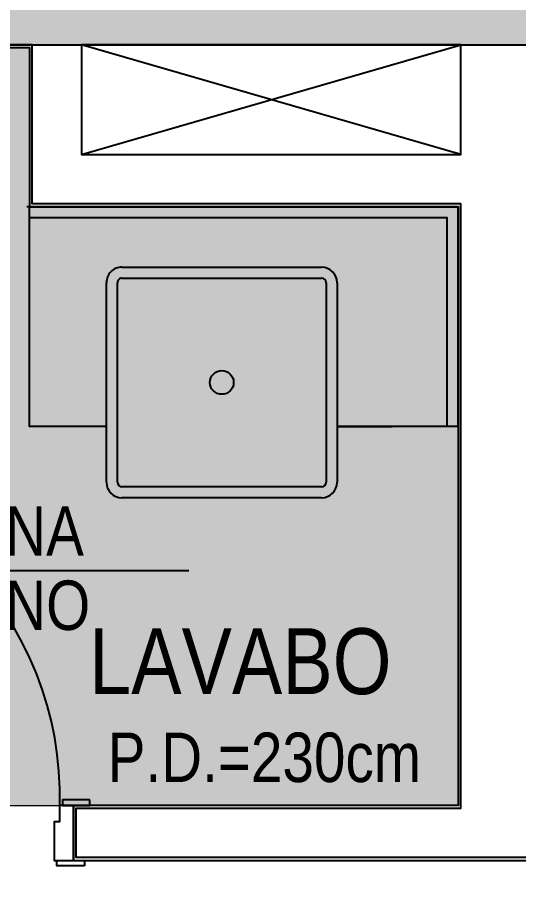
# Model space of a CAD drawing. Header units: metres. Extents: x -40 to 570, y -25 to 184.
# Drawn here: x 68.533 to 69.445, y -4.797 to -3.22 of the extents above; entities that cross this region are included whole.
import ezdxf
from ezdxf.enums import TextEntityAlignment as Align

# ---------------------------------------------------------------- set-up
doc = ezdxf.new("R2010")
doc.units = ezdxf.units.M
doc.linetypes.add('DUPLEX SUPERIOR$0$DASHEDX2', pattern=[1.5, 1, -0.5])
for name, color, linetype in [('ARQ-DIM', 2, 'Continuous'), ('ARQ-SIM', 1, 'Continuous'), ('ARQ-TXT', 2, 'Continuous'), ('DUPLEX SUPERIOR$0$4', 2, 'Continuous'), ('DUPLEX SUPERIOR$0$5', 232, 'Continuous'), ('DUPLEX SUPERIOR$0$ARQ-ALV ACAB', 4, 'Continuous'), ('DUPLEX SUPERIOR$0$ARQ-ALV OSSO', 5, 'Continuous'), ('DUPLEX SUPERIOR$0$ARQ-CAX @ 1', 1, 'Continuous'), ('DUPLEX SUPERIOR$0$ARQ-HID', 7, 'Continuous'), ('DUPLEX SUPERIOR$0$ARQ-PRJ', 7, 'DUPLEX SUPERIOR$0$DASHEDX2'), ('DUPLEX SUPERIOR$0$ARQ-SIM', 1, 'Continuous')]:
    doc.layers.add(name, color=color, linetype=linetype)
doc.layers.add('DUPLEX SUPERIOR$0$ARQ-FORRO', color=9, linetype='Continuous', lineweight=5)
doc.styles.add('Adesa', font='ARIALN.TTF')
doc.styles.add('M50', font='ARIALN.TTF', dxfattribs={"height": 0.15})

# ---------------------------------------------------------------- blocks, each defined once
blk = doc.blocks.new('DUPLEX SUPERIOR$0$ARQ-HID-CUBA Q')
for points in [[(-0.1816, 0), (0.1816, 0)], [(-0.1816, -0.11), (0.1816, -0.11)], [(-0.21, -0.5016), (-0.21, -0.1384)], [(-0.19, -0.5016), (-0.19, -0.1384)], [(-0.1816, -0.13), (0.1816, -0.13)], [(0.19, -0.1384), (0.19, -0.5016)], [(0.21, -0.1384), (0.21, -0.5016)], [(-0.21, -0.4), (-0.31, -0.4)], [(0.21, -0.4), (0.31, -0.4)], [(0.1816, -0.51), (-0.1816, -0.51)], [(0.1816, -0.53), (-0.1816, -0.53)], [(0.1816, -0.53), (-0.1816, -0.53)]]:
    blk.add_lwpolyline(points)
blk.add_circle((0, -0.32), 0.0216)
for centre, radius, start, end in [((-0.1816, -0.1384), 0.0284, 90, 180), ((0.1816, -0.1384), 0.0284, 0, 90), ((-0.1816, -0.1384), 0.0084, 90, 180), ((0.1816, -0.1384), 0.0084, 0, 90), ((-0.1816, -0.5016), 0.0284, 180, 270), ((-0.1816, -0.5016), 0.0084, 180, 270), ((0.1816, -0.5016), 0.0284, 270, 0), ((0.1816, -0.5016), 0.0084, 270, 0)]:
    blk.add_arc(centre, radius, start, end)
blk = doc.blocks.new('*U1075')
for points in [[(0, 0), (0, 0.62), (0.03, 0.62), (0.03, 0)], [(-0.055, 0.01), (-0.005, 0.01), (-0.005, 0), (-0.055, 0)], [(0.675, 0.01), (0.625, 0.01), (0.625, 0), (0.675, 0)], [(-0.045, -0.11), (0.005, -0.11), (0.005, -0.1), (-0.045, -0.1)], [(0.665, -0.11), (0.615, -0.11), (0.615, -0.1), (0.665, -0.1)]]:
    blk.add_lwpolyline(points, close=True)
for points in [[(-0.04, 0), (0, 0), (0, -0.03), (0.01, -0.03), (0.01, -0.1), (-0.025, -0.1), (-0.025, 0)], [(0.66, 0), (0.62, 0), (0.62, -0.03), (0.61, -0.03), (0.61, -0.1), (0.645, -0.1), (0.645, 0)]]:
    blk.add_lwpolyline(points)
at = {"layer": 'DUPLEX SUPERIOR$0$ARQ-PRJ'}
blk.add_arc((0.0179, 0.0179), 0.6024, 358.2986, 91.7014, dxfattribs=at)
blk = doc.blocks.new('DUPLEX SUPERIOR$0$planta duplex inferior tipo 1')
at = {"layer": 'DUPLEX SUPERIOR$0$ARQ-FORRO'}
h = blk.add_hatch(color=256, dxfattribs=at)
h.dxf.hatch_style = 1
h.paths.add_polyline_path([(4.6349, 1.45), (6.055, 1.45), (6.055, 0.3599), (5.2749, 0.3599), (5.2749, 0.0699), (4.6349, 0.0699)])
at = {"layer": 'DUPLEX SUPERIOR$0$ARQ-ALV ACAB'}
blk.add_lwpolyline([(4.4649, 1.575), (4.465, 1.605), (4.635, 1.605), (4.6349, 1.55), (4.6849, 1.55), (4.6849, 1.45), (4.6349, 1.45), (4.6349, 0.0699), (5.2749, 0.0699), (5.2749, 0.3599), (6.055, 0.3599), (6.055, 1.45), (5.3549, 1.45), (5.3549, 1.55), (6.205, 1.55), (6.205, 0.0699)], dxfattribs=at)
at = {"layer": 'DUPLEX SUPERIOR$0$ARQ-ALV OSSO'}
blk.add_line((6.2, 1.545, 0), (5.3949, 1.545), dxfattribs=at)
blk.add_lwpolyline([(5.3949, 1.545), (5.3599, 1.545), (5.3599, 1.455), (6.06, 1.455), (6.06, 0.3549), (5.2799, 0.3549), (5.2799, 0.0649), (4.6299, 0.0649), (4.6299, 1.455), (4.6799, 1.455), (4.6799, 1.545), (4.6299, 1.545)], dxfattribs=at)
blk.add_lwpolyline([(5.3699, 0.0649), (5.3699, 0.2649), (6.06, 0.2649), (6.06, 0.0649)], close=True, dxfattribs=at)
at = {"layer": 'DUPLEX SUPERIOR$0$ARQ-FORRO'}
blk.add_lwpolyline([(4.6349, 1.45), (6.055, 1.45), (6.055, 0.3599), (5.2749, 0.3599), (5.2749, 0.0699), (4.6349, 0.0699)], close=True, dxfattribs=at)
at = {"layer": 'DUPLEX SUPERIOR$0$ARQ-HID'}
for points in [[(6.055, 0.76), (6.055, 0.3599), (5.2699, 0.3599)], [(5.4149, 0.7599), (5.2749, 0.7599), (5.2749, 0.3599), (6.055, 0.3599), (6.055, 0.7599), (5.8349, 0.7599)], [(6.035, 0.7599), (6.035, 0.3799), (5.2749, 0.3799)]]:
    blk.add_lwpolyline(points, dxfattribs=at)
at = {"layer": 'DUPLEX SUPERIOR$0$ARQ-SIM', "elevation": 0}
for points in [[(6.06, 0.2649), (5.3699, 0.0649)], [(5.3699, 0.2649), (6.06, 0.0649)]]:
    blk.add_lwpolyline(points, dxfattribs=at)
at = {"layer": 'DUPLEX SUPERIOR$0$ARQ-CAX @ 1', "xscale": -1, "rotation": 180}
blk.add_blockref('*U1075', (4.7099, 1.45), dxfattribs=at)
at = {"layer": 'DUPLEX SUPERIOR$0$ARQ-HID', "xscale": -1, "rotation": 180}
blk.add_blockref('DUPLEX SUPERIOR$0$ARQ-HID-CUBA Q', (5.6249, 0.3599, 0), dxfattribs=at)
blk = doc.blocks.new('DUPLEX SUPERIOR$0$EST-LO-012-BAR-R00')
at = {"layer": 'DUPLEX SUPERIOR$0$4'}
h = blk.add_hatch(color=8, dxfattribs=at)
h.dxf.hatch_style = 1
h.paths.add_polyline_path([(-1094.500883, 35.997145), (-1113.500883, 35.997145), (-1113.500883, -14.002855), (-1094.500883, -14.002855)])
h.paths.add_polyline_path([(-786.000061, 35.997145), (-805.000061, 35.997145), (-805.000061, -14.002855), (-786.000061, -14.002855)])
h.paths.add_polyline_path([(-980.00031, -99.999277), (-993.00031, -99.999277), (-993.00031, -232), (-1239.500379, -232), (-1239.500379, -245), (-980.00031, -245)])
h.paths.add_polyline_path([(-980.00031, -396.003386), (-1239.500379, -396.003386), (-1239.500379, -409.003386), (-993.00031, -409.003386), (-993.00031, -541.004109), (-980.00031, -541.004109)])
h.paths.add_polyline_path([(-1534.999687, -396.002061), (-1547.999687, -396.002061), (-1547.999687, -566.99002), (-1534.999687, -566.99002), (-1534.999687, -458.002855), (-1532.999904, -458.002855), (-1532.999904, -445.003037), (-1534.999687, -445.003037)])
h.paths.add_polyline_path([(-2548.999343, 77.001566), (-2561.999343, 77.001566), (-2561.999343, -195.998214), (-2399.510997, -195.998214), (-2399.510997, -182.998214), (-2548.999343, -182.998214)], flags=17)
h.paths.add_polyline_path([(-2548.999822, -458.004942), (-2399.510997, -458.004942), (-2399.510997, -445.004942), (-2561.999822, -445.004942), (-2561.999822, -718.004952), (-2548.999822, -718.004952)], flags=17)
h.paths.add_polyline_path([(280.995777, -409.003386), (459.996043, -409.003386), (459.996043, -396.003386), (280.995777, -396.003386)])
h.paths.add_polyline_path([(1014.995404, -718.004952), (1027.995404, -718.004952), (1027.995404, -566.99002), (1014.995404, -566.99002)])
h.paths.add_polyline_path([(865.506331, -458.001482), (1012.995404, -458.001482), (1012.995404, -444.99002), (865.506331, -444.99002)])
h.paths.add_polyline_path([(865.506331, -196.001904), (1012.995156, -196.001904), (1012.995156, -183.00198), (865.506331, -183.00198)])
h.paths.add_polyline_path([(1014.995156, -74.001904), (1027.995156, -74.001904), (1027.995156, 77.000887), (1014.995156, 77.000887)])
h.paths.add_polyline_path([(280.995777, -245), (459.996043, -245), (459.996043, -232.000209), (280.995777, -232.000209)])
h.paths.add_polyline_path([(-57.501936, -245), (0, -245), (0, -225.996934), (-57.501936, -225.996934)])
h.paths.add_polyline_path([(-980.00031, -245), (-801.000061, -245), (-801.000061, -232), (-980.00031, -232)])
h.paths.add_polyline_path([(-980.00031, -409.003177), (-801.000061, -409.003177), (-801.000061, -395.999165), (-980.00031, -395.999165)])
h.paths.add_polyline_path([(-1547.999687, -74.000884), (-1534.999687, -74.000884), (-1534.999687, 77.000932), (-1547.999687, 77.000932)])
h.paths.add_polyline_path([(-1532.999687, -196.000349), (-1385.510847, -196.000349), (-1385.510847, -183.000531), (-1532.999687, -183.000531)])
h.paths.add_polyline_path([(-1547.999904, -718.004976), (-1534.999687, -718.004976), (-1534.999687, -566.99002), (-1547.999904, -566.99002)])
h.paths.add_polyline_path([(-1532.999904, -458.002855), (-1385.510832, -458.002855), (-1385.510832, -445.003037), (-1532.999904, -445.003037)])
h.paths.add_polyline_path([(-1548.000663, -396.002061), (-2253.500545, -396.002061), (-2253.500545, -409.001685), (-2008.001965, -409.001685), (-2008.001965, -540.996579), (-1995.001777, -540.996579), (-1995.001777, -409.00183), (-1548.000663, -409.00183)])
h.paths.add_polyline_path([(1245.999783, -327.001694), (1689.007686, -327.001694), (1689.007686, -314.001694), (1245.999783, -314.001694)])
h.paths.add_polyline_path([(-249.004459, -245.001553), (-236.004459, -245.001553), (-236.004459, -0.001553), (-249.004459, -0.001553)])
h.paths.add_polyline_path([(-1548.000446, -245.001325), (-1548.000446, -232.001024), (-1995.001965, -232.001024), (-1995.001965, -100.000624), (-2008.001965, -100.000624), (-2008.001965, -232.001325), (-2253.500545, -232.001325), (-2253.500545, -245.001325)])
h.paths.add_polyline_path([(-3223.007243, -327.001694), (-2779.99934, -327.001694), (-2779.99934, -314.001694), (-3223.007243, -314.001694)])
h.paths.add_polyline_path([(1015.01125, -327.001694), (1155.51125, -327.001694), (1155.51125, -314.001694), (1015.01125, -314.001694)])
h.paths.add_polyline_path([(-2689.510807, -327.001694), (-2549.010807, -327.001694), (-2549.010807, -314.001694), (-2689.510807, -314.001694)])
h.paths.add_polyline_path([(-3223.007243, -72.001699), (-3208.007243, -72.001699), (-3208.007243, -42.001699), (-3223.007243, -42.001699)])
h.paths.add_polyline_path([(-2962.007243, -72.001699), (-2947.007243, -72.001699), (-2947.007243, -42.001699), (-2962.007243, -42.001699)])
h.paths.add_polyline_path([(1413.007686, -72.001699), (1428.007686, -72.001699), (1428.007686, -42.001699), (1413.007686, -42.001699)])
h.paths.add_polyline_path([(1674.007686, -72.001699), (1689.007686, -72.001699), (1689.007686, -42.001699), (1674.007686, -42.001699)])
h.paths.add_polyline_path([(-3223.007243, -599.001687), (-3208.007243, -599.001687), (-3208.007243, -569.001687), (-3223.007243, -569.001687)])
h.paths.add_polyline_path([(-2962.007243, -599.001687), (-2947.007243, -599.001687), (-2947.007243, -569.001687), (-2962.007243, -569.001687)])
h.paths.add_polyline_path([(1413.007686, -599.001687), (1428.007686, -599.001687), (1428.007686, -569.001687), (1413.007686, -569.001687)])
h.paths.add_polyline_path([(1674.007686, -599.001687), (1689.007686, -599.001687), (1689.007686, -569.001687), (1674.007686, -569.001687)])
edge = h.paths.add_edge_path()
edge.add_line((-2399.510997, -445.004942), (-2561.999822, -445.004942))
edge.add_line((-2561.999822, -445.004942), (-2561.999822, -718.004952))
edge.add_line((-2561.999822, -718.004952), (-2548.999822, -718.004952))
edge.add_line((-2548.999822, -718.004952), (-2548.999822, -458.004942))
edge.add_line((-2548.999822, -458.004942), (-2399.510997, -458.004942))
edge.add_line((-2399.510997, -458.004942), (-2399.510997, -445.005172))
edge.add_line((-2561.999343, 77.001566), (-2561.999343, -195.998214))
edge.add_line((-2561.999343, -195.998214), (-2399.510997, -195.998214))
edge.add_line((-2399.510997, -195.998214), (-2399.510997, -182.998214))
edge.add_line((-2399.510997, -182.998214), (-2548.999343, -182.998214))
edge.add_line((-2548.999343, -182.998214), (-2548.999343, 77.001566))
edge.add_line((-2548.999343, 77.001566), (-2561.999822, 77.001566))
h.paths.add_polyline_path([(-1109.165788, -62.830897), (-1109.165788, -3.910365), (-1132.141572, -3.910365), (-1132.141572, -62.830897)], flags=9)
at = {"layer": 'DUPLEX SUPERIOR$0$4', "linetype": 'Continuous'}
blk.add_lwpolyline([(-3223.007243, -327.001694), (-2779.99934, -327.001694), (-2779.99934, -314.001694), (-3223.007243, -314.001694), (-3223.007243, -327.001694)], dxfattribs=at)
at = {"layer": 'DUPLEX SUPERIOR$0$5', "linetype": 'Continuous'}
blk.add_lwpolyline([(-3223.007243, -327.001694), (-2779.99934, -327.001694), (-2779.99934, -314.001694), (-3223.007243, -314.001694), (-3223.007243, -327.001694)], dxfattribs=at)
blk = doc.blocks.new('DUPLEX SUPERIOR')
at = {"linetype": 'Continuous', "xscale": 0.01, "yscale": 0.01, "zscale": 0.01}
blk.add_blockref('DUPLEX SUPERIOR$0$EST-LO-012-BAR-R00', (0, 0), dxfattribs=at)
at = {"layer": 'DUPLEX SUPERIOR$0$ARQ-HID', "xscale": -1, "rotation": 180}
blk.add_blockref('DUPLEX SUPERIOR$0$planta duplex inferior tipo 1', (-36.72, -3.2049, 0), dxfattribs=at)
blk = doc.blocks.new('NipAcOs')
at = {"layer": 'ARQ-SIM'}
h = blk.add_hatch(color=256, dxfattribs=at)
h.dxf.hatch_style = 1
h.paths.add_polyline_path([(0, 0.15, 0.414214), (-0.15, 0), (0, 0)])
h.paths.add_polyline_path([(0.15, 0), (0, 0), (0, -0.15, 0.414214)])
for p, q in [((0, -0.25), (0, 0.25)), ((-0.25, 0), (0.15, 0)), ((0.15, 0), (1.5834, 0))]:
    blk.add_line(p, q, dxfattribs=at)
blk.add_circle((0, 0), 0.15, dxfattribs=at)
at = {"style": 'Adesa'}
for p in [(0.204, 0.06), (0.204, -0.24)]:
    blk.add_attdef('000,00', p, '', height=0.2, dxfattribs=at)

msp = doc.modelspace()

# ---------------------------------------------------------------- block references
at = {"layer": 'ARQ-DIM'}
msp.add_blockref('DUPLEX SUPERIOR', (100, 0), dxfattribs=at)
at = {"layer": 'ARQ-SIM'}
ref = msp.add_blockref('NipAcOs', (68.1324, -4.2274, 0), dxfattribs=dict(at, xscale=0.45, yscale=0.45, zscale=0.45))
ref.add_attrib('000,00', '91,03 NO', (68.2242, -4.3354, 0), dxfattribs={"layer": '0', "color": 2, "height": 0.09, "style": 'Adesa'})
ref.add_attrib('000,00', '91,06 NA', (68.2242, -4.2004, 0), dxfattribs={"layer": '0', "color": 2, "height": 0.09, "style": 'Adesa'})

# ---------------------------------------------------------------- texts
at = {"layer": 'ARQ-TXT', "style": 'M50'}
for s, height, p in [('LAVABO', 0.12, (68.9387, -4.3923, 0)), ('P.D.=230cm', 0.09, (68.9823, -4.5673, -0.0452))]:
    msp.add_text(s, height=height, dxfattribs=at).set_placement(p, align=Align.MIDDLE)

doc.saveas('drawing.dxf')
